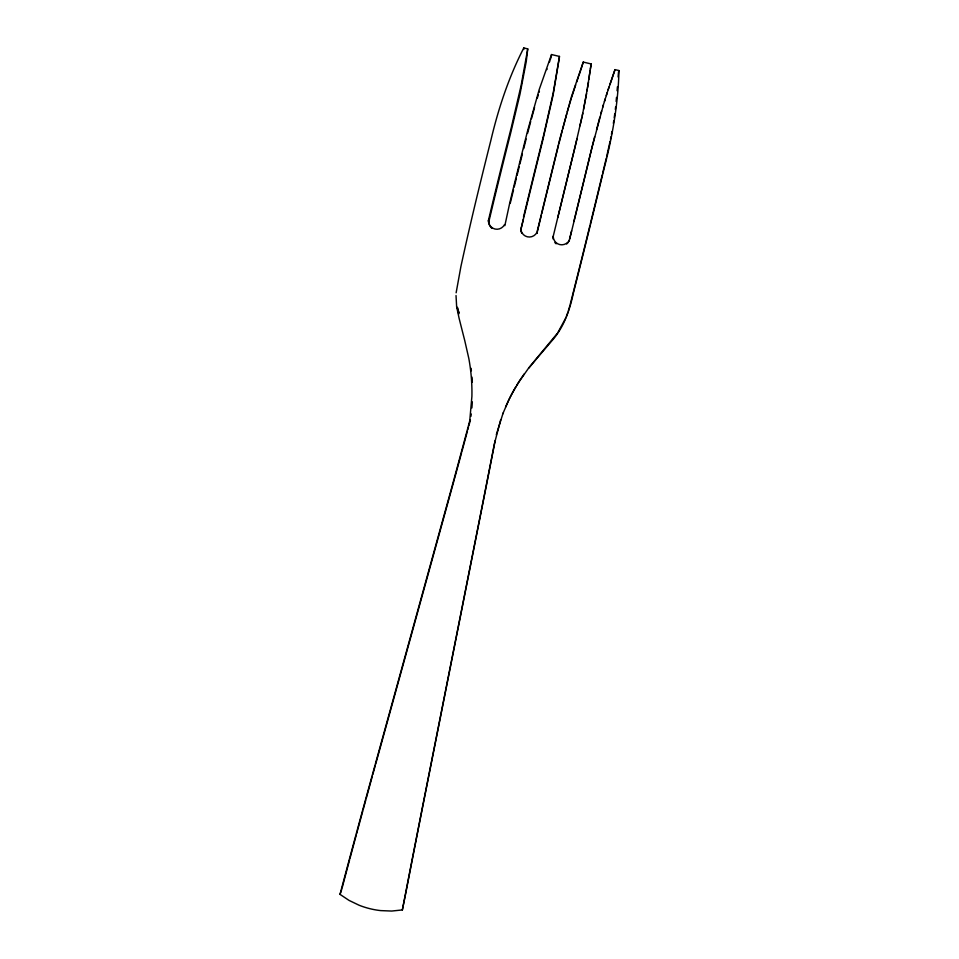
<?xml version="1.0" encoding="UTF-8"?>
<svg xmlns="http://www.w3.org/2000/svg" width="959" height="959" viewBox="0 0 959 959"><rect width="100%" height="100%" fill="white"/><g stroke="black" fill="none" stroke-linecap="round" stroke-linejoin="round"><path stroke-width="1.44" d="M541.391 215.044L536.932 233.385L537.172 232.426M608.186 89.714L615.007 69.623L618.975 70.558C618.183 103.512 612.489 136.142 604.23 167.981A303.128 4.927 -76.1 0 1 590.948 222.572A173.579 3.069 -76 0 1 573.254 293.562C569.658 310.512 563.724 327.427 552.06 340.601A305.142 3.356 -49.9 0 1 537.364 357.827L528.781 368.148M551.425 56.03L551.521 54.543L559.457 56.425L559.313 57.912L553.007 95.576L542.506 141.405A290.697 6.09 -76.5 0 0 525.64 209.865L520.881 229.537A8.763 8.559 -75.6 0 0 521.768 233.193M456.136 292.795L460.907 266.518A173.339 9.218 -76.9 0 1 477.282 195.324A302.744 14.805 -76.8 0 1 490.744 140.877C498.284 108.811 508.678 77.295 523.782 47.95L527.738 48.897L526.263 61.484L519.982 94.174L510.488 133.757A290.601 11.484 -76.7 0 0 493.513 202.157L488.802 221.841A8.751 8.547 -80.4 0 0 492.015 228.41M617.081 90.721L617.428 86.754M616.122 101.462L616.493 97.398M615.318 109.446L615.642 106.881M537.232 231.275L542.195 210.884A302.96 3.536 -76.4 0 1 559.852 138.947L571.264 97.267L583.252 62.071L591.188 63.965L587.471 87.737M589.066 77.559L588.766 79.585M590.145 70.355L589.234 76.456M559.457 56.425L553.211 92.975L543.669 135.087A302.912 6.353 -76.5 0 0 525.952 207L523.482 217.154M590.324 69.084L591.188 63.965M527.738 48.897L521.133 85.339L511.327 127.367A302.804 11.988 -76.7 0 0 493.501 199.22L488.347 220.738L488.802 221.841M586.944 90.937L587.304 88.803M588.55 82.078L583.563 109.314M586.596 93.622L582.305 115.5M611.446 134.344L611.95 131.575M583.252 62.071L580.986 69.48M495.18 440.625L494.7 443.07A1097.048 22.956 -78.2 0 1 490.66 463.712A326.767 4.723 -78.5 0 1 483.899 498.081L428.517 777.281A440.325 3.572 -78.5 0 0 415.175 844.879L413.185 855.08A440.073 3.572 -78.5 0 0 405.885 892.577L402.36 909.935L391.704 911.05L380.699 910.606A55.083 36.178 14.8 0 1 359.026 905.2L349.028 900.393L340.025 894.375A449.567 8.092 -74 0 1 352.349 848.188L355.118 837.938A449.651 8.092 -74 0 1 373.71 769.981L449.855 494.305A310.992 9.938 -73.9 0 0 458.714 461.866A1046.701 47.746 -73.3 0 0 466.721 432.173L469.742 420.833L471.9 396.403A226.288 190.182 32.1 0 0 468.831 358.498L464.671 340.253A304.207 12.155 76.9 0 1 459.061 318.148L456.64 306.688L456.028 295.552M610.487 139.283L610.967 136.813M553.235 239.127A8.763 8.559 -70.8 0 1 552.995 237.245L553.187 236.298A8.847 8.643 -70.8 0 0 569.406 240.194L569.059 241.093L571.6 230.759M610.092 141.273L606.627 156.713M579.955 125.857L582.832 113.15M581.897 117.298L574.549 149.053A290.805 0.683 -76.3 0 0 557.79 217.573M504.842 225.689L509.72 203.104A302.852 9.17 -76.6 0 1 527.498 131.227L539.174 89.631L551.521 54.543M520.881 229.537L523.374 219.191M552.995 237.245L558.438 214.78A303.02 0.719 -76.3 0 1 576.035 142.807L577.066 138.587M569.682 239.067L574.681 218.676A303.08 2.098 -76.2 0 0 592.23 146.679L603.391 104.915M558.869 143.826L562.31 130.436M527.558 133.373L530.687 121.541M570.185 304.471L571.492 299.352A160.585 2.841 -76.1 0 0 573.758 290.409M594.628 136.789L590.588 152.889A290.865 2.014 -76.2 0 1 573.878 221.433M596.546 129.813L599.831 117.202M496.306 434.715L503.103 413.041M342.087 888.094L344.916 877.377A439.869 7.9 -74 0 1 349.651 859.624M468.795 425.94L470.413 419.922M562.645 129.165L566.781 113.689M356.233 835.157L354.77 840.552A439.869 7.9 -74 0 0 349.999 858.305M356.592 833.803L357.192 831.621M531.466 118.736L534.547 107.504M375.652 764.191L451.365 490.157A326.563 10.453 -73.9 0 0 454.122 480.147M600.873 113.57L601.593 111.028M567.26 111.915L569.035 105.85M569.862 305.753L568.375 310.752M569.406 104.651L571.144 98.933M602.636 107.396L605.237 98.849M615.007 69.623L609.9 84.608M500.658 419.862L494.317 444.137A1047.839 21.613 -78.2 0 1 489.39 469.323A311.184 4.495 -78.5 0 1 482.892 502.36L427.187 783.227A449.771 3.656 -78.5 0 0 413.533 852.467L411.483 862.908A449.771 3.656 -78.5 0 0 402.36 909.935M537.244 98.286L538.371 94.677M604.446 101.438L609.025 86.957M571.54 97.674L575.676 84.931M539.126 92.268L539.414 91.381M606.292 95.54L607.299 92.448M618.975 70.558L618.519 71.973A14.169 0.635 -85.7 0 0 618.099 76.996M580.698 70.319L580.183 71.853M578.577 76.456L576.587 82.198M579.787 73.004L579.032 75.174M340.025 894.375L341.728 889.437M546.858 69.611L547.086 68.964M567.98 312.095L566.361 316.434M502.78 413.892L508.929 399.603A216.902 184.248 -1.4 0 1 516.002 386.501M565.63 318.244L557.85 332.593M524.261 373.878L519.982 380.124A216.902 184.248 -1.4 0 0 516.649 385.422M557.227 333.48L528.841 367.776L519.838 380.627A219.827 186.537 -1.5 0 0 505.573 407.072M457.719 312.454L459.145 312.766L456.64 306.688M458.87 313.857L457.683 307.755M523.782 47.95L523.842 49.472M504.542 224.622A8.847 8.631 -80.5 0 1 488.347 220.738M471.073 368.292A223.351 187.952 32 0 1 471.372 370.809M471.984 377.079A223.351 187.952 32 0 1 472.319 382.078M472.319 401.857A233.421 193.538 31.7 0 1 471.888 407.935M471.253 413.964A233.421 193.538 31.7 0 1 470.941 416.35M567.98 242.663A8.763 8.559 -70.8 0 1 566.589 243.958M556.172 243.814A8.763 8.559 -70.8 0 1 554.865 242.483M536.968 232.402A8.847 8.643 -75.7 0 1 520.749 228.518M589.977 225.281A160.585 2.841 -76.1 0 1 574.081 289.115M357.479 830.53A440.133 7.912 -74 0 1 359.925 821.515M360.284 820.209A440.133 7.912 -74 0 1 362.814 810.918M363.185 809.576A440.133 7.912 -74 0 1 365.787 800.034M366.17 798.655A440.133 7.912 -74 0 1 372.392 775.975M372.751 774.68A440.133 7.912 -74 0 1 375.281 765.51M454.506 478.721A326.563 10.453 -73.9 0 0 460.584 456.4A1098.451 50.875 -73.3 0 0 461.639 452.528M468.46 427.223A1098.451 50.875 -73.3 0 1 467.764 429.8M467.417 431.082A1098.451 50.875 -73.3 0 1 461.986 451.245M551.065 57.192A13.905 0.671 -71.6 0 1 550.298 59.578M549.891 60.789A13.905 0.671 -71.6 0 1 549.495 61.999M606.304 158.079A290.913 4.723 -76.1 0 1 602.624 173.327M602.288 174.73A290.913 4.723 -76.1 0 1 590.312 223.927M510.236 203.296A290.649 8.787 -76.6 0 1 513.533 189.786M514.216 186.993A290.649 8.787 -76.6 0 1 516.35 178.302M517.057 175.425A290.649 8.787 -76.6 0 1 519.179 166.842M519.886 164.001A290.649 8.787 -76.6 0 1 522.343 154.147M523.734 148.573A290.649 8.787 -76.6 0 1 526.143 138.947M541.715 213.713A290.745 3.392 -76.4 0 1 546.007 196.139M546.366 194.689A290.745 3.392 -76.4 0 1 558.522 145.229M614.779 113.689A465.714 393.825 -4.1 0 1 614.204 117.801M613.796 120.534A465.714 393.825 -4.1 0 1 613.352 123.339"/></g></svg>
